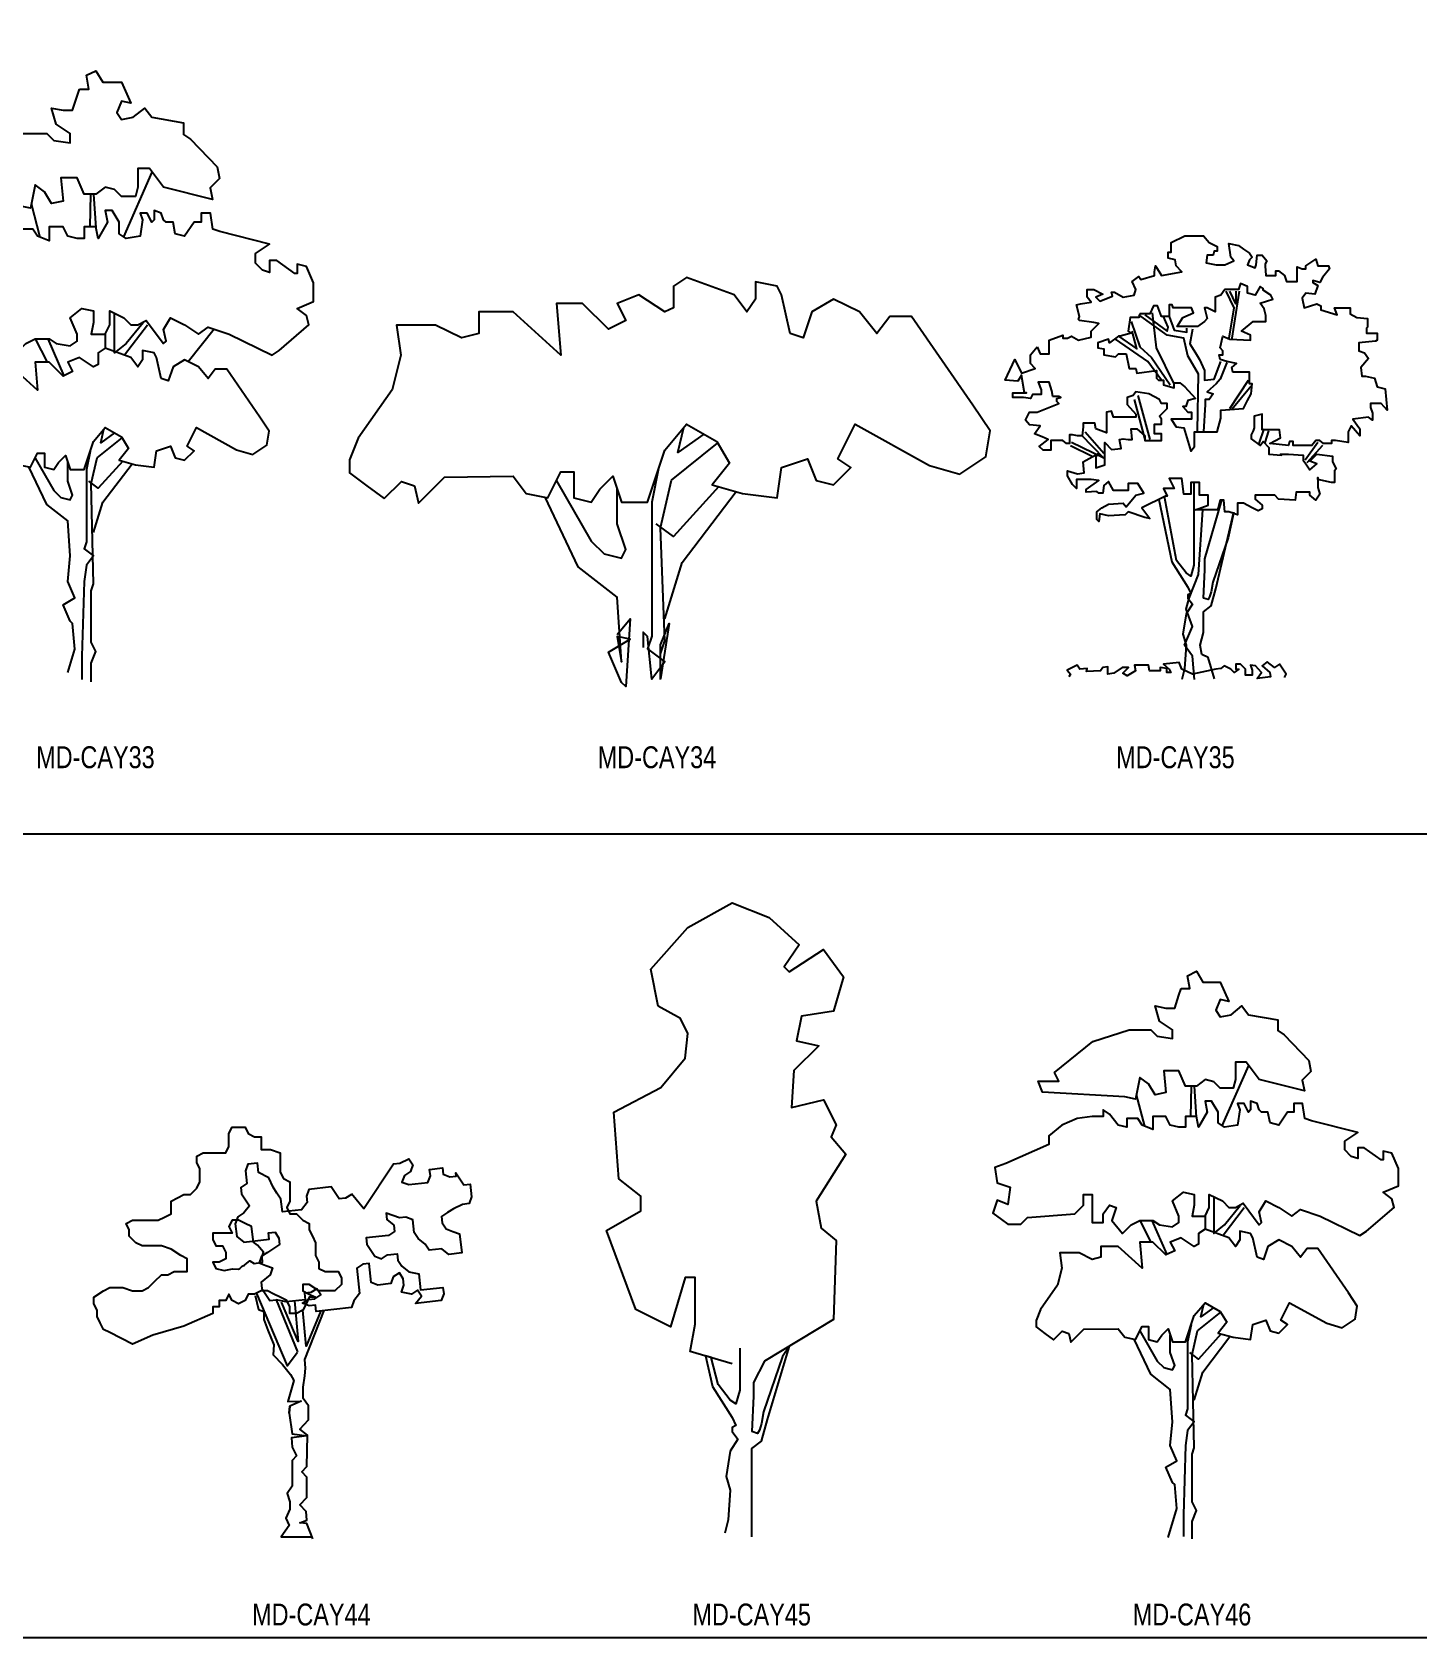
# Model space of a CAD drawing. Header units: millimetres. Extents: x 21129 to 2803301, y -510327 to 166837.
# Drawn here: x 337934 to 363236, y -160163 to -130830 of the extents above; entities that cross this region are included whole.
import ezdxf
from ezdxf.enums import TextEntityAlignment as Align

# ---------------------------------------------------------------- set-up
doc = ezdxf.new("R2010")
doc.units = ezdxf.units.MM
doc.layers.add('....01_TNT_A_DRAWING', color=7, linetype='Continuous')
doc.layers.add('....20_TNT_N_TEXT', color=9, linetype='Continuous')
doc.layers.add('....13_TNT_F_TREE', color=76, linetype='Continuous', transparency=0.5)
doc.styles.add('.TNT_A_TXT_3_NOTE', font='uromans.shx', dxfattribs={"width": 0.8})

# ---------------------------------------------------------------- blocks, each defined once
blk = doc.blocks.new('md-cay44')
for points in [[(75, 2081), (-61, 1758), (-90, 2088), (-149, 2059), (-208, 2059), (-208, 2118), (-237, 2176), (-296, 2206), (-354, 2235), (-413, 2264), (-472, 2264), (-530, 2235), (-589, 2235), (-618, 2176), (-677, 2147), (-736, 2176), (-765, 2235), (-794, 2176), (-853, 2176), (-853, 2118), (-912, 2118), (-912, 2059), (-1176, 1942), (-1460, 1861), (-1645, 1779), (-1851, 1883), (-1910, 1912), (-1939, 1971), (-1968, 2030), (-1968, 2088), (-1998, 2147), (-1998, 2206), (-1910, 2264), (-1851, 2294), (-1733, 2294), (-1645, 2264), (-1557, 2264), (-1499, 2294), (-1440, 2352), (-1381, 2411), (-1323, 2411), (-1264, 2440), (-1147, 2440), (-1147, 2557), (-1205, 2587), (-1293, 2645), (-1381, 2675), (-1557, 2675), (-1616, 2704), (-1675, 2763), (-1675, 2821), (-1704, 2880), (-1645, 2909), (-1411, 2909), (-1352, 2939), (-1293, 2968), (-1293, 3085), (-1235, 3115), (-1176, 3144), (-1117, 3144), (-1059, 3203), (-1029, 3261), (-1029, 3379), (-1059, 3437), (-1059, 3496), (-1000, 3525), (-794, 3525), (-765, 3584), (-765, 3701), (-736, 3760), (-618, 3760), (-589, 3701), (-530, 3672), (-472, 3672), (-472, 3555), (-384, 3555), (-296, 3525), (-296, 3349), (-266, 3291), (-208, 3261), (-208, 3085), (-237, 3027), (-208, 2968), (-149, 2968), (-90, 2909), (-32, 2880), (-32, 2821), (-2, 2763), (27, 2704), (27, 2587), (56, 2528), (56, 2470), (115, 2440), (233, 2440), (262, 2382), (262, 2323), (203, 2264), (56, 2264), (-32, 2323), (-90, 2323), (-90, 2264), (-32, 2235), (27, 2206), (-32, 2206), (-61, 2147), (-90, 2088)], [(355, 3146), (300, 3110), (242, 3104), (206, 3159), (170, 3214), (-34, 3191), (-57, 3129), (-50, 3071), (-102, 3006), (-277, 2986), (-290, 3103), (-326, 3158), (-361, 3213), (-400, 3297), (-494, 3345), (-504, 3432), (-592, 3423), (-614, 3361), (-601, 3244), (-656, 3209), (-650, 3150), (-614, 3095), (-578, 3040), (-630, 2976), (-685, 2940), (-707, 2878), (-694, 2762), (-629, 2710), (-396, 2736), (-403, 2795), (-344, 2801), (-309, 2746), (-302, 2688), (-412, 2616), (-467, 2581), (-490, 2519), (-428, 2497), (-366, 2474), (-389, 2412), (-470, 2344), (-463, 2286), (-427, 2231), (-392, 2176), (-333, 2183)], [(353, 3153), (466, 3017), (737, 3425), (795, 3432), (879, 3471), (915, 3416), (892, 3354), (837, 3319), (815, 3257), (877, 3235), (1051, 3254), (1074, 3316), (1067, 3374), (1184, 3387), (1191, 3329), (1252, 3307), (1311, 3313), (1307, 3342), (1343, 3287), (1379, 3232), (1437, 3239), (1450, 3122), (1428, 3061), (1369, 3054), (1285, 3015), (1230, 2980), (1175, 2944), (1182, 2885), (1218, 2830), (1279, 2808), (1341, 2785), (1361, 2611), (1244, 2597), (1179, 2649), (1062, 2636), (1027, 2691), (962, 2742), (926, 2797), (913, 2914), (851, 2937), (793, 2930), (731, 2953), (670, 2975), (676, 2917), (741, 2865), (748, 2807), (693, 2771), (489, 2748), (495, 2690), (531, 2635), (567, 2580), (628, 2557), (683, 2593), (771, 2603), (777, 2545), (813, 2490), (878, 2438), (969, 2419), (985, 2273), (1189, 2296), (1196, 2238), (1174, 2176), (940, 2150), (992, 2215), (956, 2270), (901, 2234), (810, 2253), (833, 2315), (826, 2373), (791, 2428), (736, 2392), (713, 2331), (596, 2317), (535, 2340), (515, 2515), (457, 2508), (402, 2472), (428, 2239), (376, 2174), (354, 2113), (33, 2077), (27, 2135), (-32, 2128), (-93, 2151), (-38, 2187), (20, 2193), (75, 2229), (39, 2284), (-16, 2248), (-74, 2242), (-68, 2183), (-243, 2163), (-333, 2183), (-140, 1709)], [(-525, 2222), (-495, 2094), (-446, 2075), (-446, 2033), (-446, 2002), (-409, 1904), (-354, 1770), (-360, 1679), (-275, 1593), (-202, 1502), (-171, 1447), (-226, 1253), (-226, 1253), (-104, 1257), (-208, 1211)], [(-513, 2240), (-232, 1581), (-140, 1703)], [(-166, 2172), (-134, 1801), (-284, 2161)], [(0, 0), (-55, 140), (-116, 146), (-55, 171), (-61, 250), (-116, 311), (-55, 378), (-55, 562), (-98, 610), (-55, 659), (-49, 946), (-116, 1001), (-37, 1087), (-37, 1215), (-86, 1282), (-86, 1386), (-73, 1489), (-67, 1557), (-73, 1636), (105, 2085)], [(-214, 1148), (-208, 1211), (-208, 1211), (-208, 1211), (-208, 1211), (-214, 1148), (-189, 958), (-55, 940), (-195, 922), (-189, 836), (-147, 757), (-189, 714), (-189, 623), (-189, 482), (-232, 415), (-208, 336), (-208, 269), (-244, 189), (-214, 122), (-287, 18), (-12, 18)]]:
    blk.add_lwpolyline(points)
blk.add_lwpolyline([(-808, 2451), (-732, 2465), (-676, 2463), (-665, 2470), (-644, 2491), (-622, 2500), (-602, 2516), (-574, 2540), (-535, 2513), (-459, 2527), (-461, 2575), (-448, 2617), (-504, 2682), (-540, 2708), (-560, 2851), (-618, 2880), (-677, 2909), (-736, 2909), (-765, 2851), (-736, 2792), (-912, 2792), (-912, 2733), (-883, 2675), (-824, 2675), (-794, 2616), (-794, 2557), (-853, 2528), (-912, 2528), (-883, 2470)], close=True)
blk = doc.blocks.new('md-cay35')
for points in [[(-2273, 2989), (-2246, 2927), (-2166, 2927), (-2166, 3007), (-2166, 3052), (-2041, 3096), (-2041, 3070), (-1996, 3070), (-1961, 3087), (-1898, 3052), (-1782, 3078), (-1782, 3132), (-1711, 3203), (-1756, 3212), (-1889, 3230), (-1898, 3239), (-1889, 3266), (-1916, 3373), (-1880, 3382), (-1782, 3399), (-1818, 3444), (-1818, 3515), (-1756, 3515), (-1675, 3471), (-1738, 3444), (-1702, 3408), (-1586, 3453), (-1595, 3488), (-1568, 3488), (-1488, 3444), (-1390, 3462), (-1372, 3515), (-1408, 3587), (-1345, 3631), (-1327, 3604), (-1203, 3640), (-1203, 3676), (-1194, 3729), (-1140, 3640), (-953, 3676), (-1006, 3729), (-1015, 3783), (-1078, 3800), (-1078, 3854), (-1051, 3854), (-1051, 3943), (-926, 4005), (-756, 4005), (-703, 3943), (-632, 3907), (-632, 3863), (-658, 3863), (-667, 3827), (-721, 3827), (-730, 3756), (-641, 3738), (-560, 3738), (-480, 3774), (-507, 3809), (-525, 3934), (-435, 3916), (-391, 3881), (-337, 3845), (-310, 3809), (-337, 3783), (-355, 3738), (-284, 3711), (-275, 3738), (-266, 3827), (-221, 3827), (-177, 3774), (-194, 3747), (-194, 3729), (-186, 3640), (-96, 3640), (-96, 3685), (-70, 3685), (-16, 3640), (2, 3587), (100, 3587), (100, 3720), (145, 3702), (180, 3702), (180, 3729), (269, 3792), (287, 3729), (385, 3729), (394, 3702), (332, 3622), (305, 3578), (243, 3595), (243, 3578), (287, 3551), (260, 3471), (180, 3480), (145, 3435), (162, 3346), (278, 3382), (314, 3364), (314, 3328), (466, 3283), (439, 3346), (582, 3346), (582, 3292), (644, 3257), (742, 3248), (742, 3168), (733, 3159), (733, 3114), (831, 3114), (831, 3052), (814, 3043), (662, 3025), (662, 2954), (715, 2936), (751, 2882), (680, 2802), (689, 2722), (724, 2722), (805, 2704), (831, 2624), (903, 2606), (921, 2410), (867, 2472), (769, 2472), (769, 2437), (787, 2383), (787, 2321), (751, 2348), (608, 2330), (671, 2241), (671, 2196), (671, 2178), (591, 2267), (564, 2214), (564, 2169), (564, 2116), (448, 2134), (412, 2134), (412, 2107), (341, 2107), (305, 2134), (269, 2134), (234, 2089), (64, 2089), (64, 2125), (29, 2125), (20, 2089), (-150, 2107), (-52, 2160), (-61, 2232), (-221, 2232), (-221, 2374), (-293, 2357), (-293, 2250), (-302, 2223), (-319, 2187), (-319, 2151), (-239, 2089), (-212, 2125), (-159, 2071), (-159, 2009), (-43, 2000), (-52, 2009), (20, 2009), (153, 2000), (153, 1955), (180, 1920), (216, 1866), (278, 1920), (216, 1946), (278, 2009), (421, 1991), (421, 1938), (457, 1875), (439, 1857), (439, 1750), (412, 1750), (287, 1777), (287, 1795), (287, 1706), (305, 1643), (269, 1590), (216, 1635), (216, 1661), (91, 1661), (82, 1590), (-70, 1599), (-105, 1635), (-284, 1635), (-284, 1599), (-221, 1545), (-221, 1510), (-257, 1492), (-310, 1519), (-391, 1563), (-444, 1563), (-444, 1456), (-525, 1483), (-560, 1483), (-569, 1590), (-605, 1590), (-623, 1519), (-632, 1501), (-828, 1501), (-712, 1545), (-712, 1635), (-792, 1635), (-792, 1652), (-792, 1750), (-872, 1750), (-872, 1643), (-935, 1643), (-953, 1786), (-1069, 1786), (-1024, 1697), (-1078, 1697), (-1122, 1697), (-1087, 1626), (-1104, 1626), (-1318, 1519), (-1247, 1421), (-1292, 1430), (-1443, 1483), (-1470, 1456), (-1622, 1447), (-1702, 1465), (-1711, 1394), (-1729, 1412), (-1729, 1483), (-1684, 1519), (-1622, 1554), (-1488, 1563), (-1461, 1528), (-1372, 1635), (-1301, 1652), (-1354, 1741), (-1443, 1741), (-1443, 1679), (-1470, 1679), (-1577, 1679), (-1622, 1759), (-1666, 1724), (-1675, 1652), (-1711, 1652), (-1729, 1670), (-1827, 1661), (-1827, 1688), (-1711, 1768), (-1782, 1777), (-1916, 1777), (-1916, 1697), (-1952, 1733), (-1996, 1813), (-1996, 1857), (-1907, 1831), (-1845, 1840), (-1854, 1938), (-1711, 2018), (-1738, 1982), (-1738, 1884), (-1657, 1911), (-1657, 1955), (-1657, 2009), (-1657, 2089), (-1657, 2116), (-1595, 2053), (-1506, 2062), (-1524, 2143), (-1488, 2151), (-1443, 2143), (-1408, 2143), (-1417, 2241), (-1363, 2241), (-1292, 2178), (-1292, 2134), (-1140, 2134), (-1140, 2196), (-1203, 2196), (-1203, 2285), (-1140, 2285), (-1140, 2330), (-1158, 2357), (-1087, 2428), (-1087, 2472), (-1140, 2472), (-1158, 2508), (-1256, 2562), (-1372, 2579), (-1399, 2544), (-1452, 2526), (-1452, 2463), (-1372, 2374), (-1372, 2348), (-1577, 2348), (-1595, 2401), (-1640, 2392), (-1640, 2205), (-1738, 2241), (-1747, 2294), (-1854, 2294), (-1854, 2258), (-1863, 2178), (-1907, 2178), (-1952, 2187), (-1979, 2187), (-1979, 2107), (-2005, 2107), (-2041, 2134), (-2148, 2134), (-2148, 2045), (-2219, 2045), (-2255, 2080), (-2175, 2143), (-2228, 2169), (-2300, 2196), (-2246, 2267), (-2344, 2276), (-2380, 2321), (-2344, 2392), (-2273, 2392), (-2077, 2472), (-2095, 2490), (-2095, 2517), (-2059, 2526), (-2077, 2535), (-2130, 2535), (-2139, 2588), (-2166, 2668), (-2264, 2668), (-2237, 2597), (-2237, 2553), (-2318, 2553), (-2335, 2517), (-2398, 2526), (-2496, 2526), (-2496, 2570), (-2371, 2570), (-2389, 2570), (-2416, 2731), (-2451, 2677), (-2567, 2686), (-2478, 2873), (-2416, 2749), (-2291, 2793), (-2335, 2838), (-2335, 2918)], [(-1336, 3292), (-1345, 3257), (-1426, 3257), (-1443, 3132), (-1417, 3114), (-1515, 3087), (-1533, 3087), (-1613, 3025), (-1622, 3061), (-1720, 3025), (-1720, 2980), (-1666, 2972), (-1666, 2918), (-1559, 2900), (-1533, 2927), (-1461, 2927), (-1434, 2793), (-1372, 2793), (-1363, 2749), (-1185, 2775), (-1185, 2704), (-1167, 2686), (-1122, 2686), (-1122, 2642), (-1024, 2615), (-1024, 2660), (-971, 2660), (-926, 2624), (-828, 2517), (-899, 2499), (-917, 2446), (-944, 2446), (-899, 2392), (-864, 2392), (-864, 2330), (-890, 2330), (-1051, 2330), (-1006, 2258), (-935, 2250), (-872, 2036), (-837, 2080), (-837, 2214), (-632, 2214), (-596, 2339), (-596, 2410), (-391, 2428), (-355, 2499), (-319, 2562), (-310, 2651), (-337, 2651), (-337, 2758), (-489, 2758), (-498, 2802), (-453, 2838), (-453, 2838), (-542, 2856), (-605, 2873), (-614, 2918), (-578, 2918), (-578, 2954), (-605, 2980), (-578, 3087), (-516, 3061), (-328, 3052), (-328, 3096), (-409, 3132), (-302, 3221), (-186, 3221), (-186, 3275), (-203, 3337), (-239, 3390), (-123, 3426), (-141, 3462), (-212, 3506), (-212, 3524), (-239, 3542), (-284, 3462), (-355, 3480), (-355, 3542), (-417, 3569), (-435, 3515), (-560, 3515), (-596, 3462), (-649, 3444), (-649, 3310), (-721, 3346), (-748, 3346), (-721, 3248), (-748, 3221), (-810, 3177), (-997, 3177), (-944, 3257), (-846, 3301), (-864, 3346), (-1033, 3346), (-1042, 3373), (-1069, 3373), (-1069, 3266), (-1140, 3266), (-1176, 3364), (-1211, 3364), (-1247, 3292)]]:
    blk.add_lwpolyline(points, close=True)
for points in [[(-551, 3497), (-480, 3346), (-525, 3070)], [(-462, 3497), (-462, 3382), (-516, 3497)], [(-498, 3052), (-426, 3497)], [(-810, 2223), (-801, 2740), (-899, 2909), (-935, 3070), (-1087, 3096), (-1345, 3283)], [(-1292, 3283), (-1087, 3132), (-1078, 3168), (-1122, 3266)], [(-1024, 2651), (-1185, 2980), (-1220, 3301)], [(-1069, 3266), (-1024, 3141), (-908, 3123), (-908, 3159)], [(-1533, 3087), (-1363, 2972), (-1408, 3132)], [(-1417, 3221), (-1336, 2989), (-1229, 2891), (-1060, 2642)], [(-855, 3150), (-881, 3016), (-828, 2936), (-792, 2873), (-748, 2775), (-748, 2713), (-748, 2686), (-658, 2695), (-596, 2856)], [(-1140, 2686), (-1265, 2856), (-1559, 3061)], [(-542, 2847), (-605, 2695), (-641, 2651), (-721, 2579), (-667, 2562), (-703, 2508), (-739, 2508), (-739, 2463), (-756, 2214)], [(-516, 2428), (-346, 2686)], [(-1390, 2508), (-1292, 2143)], [(-1354, 2544), (-1247, 2143)], [(-498, 2419), (-319, 2633)], [(-1836, 2214), (-1666, 2018)], [(-248, 2107), (-203, 2241)], [(-194, 2116), (-159, 2223)], [(-1970, 2089), (-1773, 1991)], [(-1872, 2187), (-1666, 1973), (-1961, 2116)], [(287, 2116), (171, 1955)], [(332, 2089), (189, 1929)], [(-843, 1750), (-843, 996), (-871, 896), (-914, 925), (-1001, 1039), (-1112, 1622)], [(-1164, 1596), (-1044, 1025), (-900, 796), (-871, 738), (-900, 724), (-900, 695), (-857, 638), (-914, 552), (-943, 366), (-914, 265), (-929, 50), (-953, -49)], [(-838, -49), (-857, 165), (-929, 265), (-857, 437), (-914, 595), (-886, 695), (-800, 910), (-763, 1501)], [(-654, -43), (-713, 151), (-771, 179), (-785, 265), (-756, 380), (-756, 570), (-685, 624), (-642, 781), (-479, 1483)], [(-481, 1468), (-531, 1244), (-670, 839), (-685, 753), (-701, 705), (-713, 681), (-756, 695)], [(-755, 695), (-742, 953), (-742, 1054), (-589, 1590)], [(-15, -30), (0, 0), (-61, 91), (-106, 60), (-174, 113), (-220, 76), (-151, 15), (-144, -23), (-265, -38), (-227, 15), (-280, 76), (-326, 83), (-310, 38), (-310, -8), (-371, -8), (-371, 45), (-417, 91), (-462, 91), (-462, 45), (-432, 45), (-477, 15), (-507, 45), (-568, 76), (-598, 53), (-644, 45), (-856, 0), (-954, 45), (-977, 106), (-1121, 91), (-1068, 45), (-1053, 15), (-1090, 15), (-1090, 53), (-1151, 60), (-1151, 30), (-1250, 30), (-1257, 83), (-1386, 83), (-1378, 30), (-1454, -15), (-1492, 8), (-1439, 60), (-1499, 60), (-1575, 8), (-1628, 0), (-1628, 68), (-1674, 60), (-1696, 30), (-1825, 23), (-1817, 53), (-1886, 45), (-1908, 83), (-1999, 38), (-1969, 0), (-1984, -23)]]:
    blk.add_lwpolyline(points)
blk = doc.blocks.new('md-cay34')
blk.add_lwpolyline([(-2207, 1717), (-2049, 1875), (-1930, 1835), (-1891, 1677), (-1654, 1914), (-1027, 1922), (-909, 1764), (-711, 1725), (-593, 1962), (-474, 1962), (-474, 1725), (-316, 1686), (-237, 1804), (-119, 1922), (-40, 1686), (198, 1686), (356, 2159), (553, 2396), (830, 2238), (948, 2041), (790, 1843), (1067, 1764), (1383, 1725), (1422, 2001), (1659, 2080), (1738, 1883), (1897, 1843), (2055, 2001), (1936, 2080), (2094, 2396), (2773, 2020), (3049, 1941), (3286, 2099), (3326, 2336), (3168, 2572), (2608, 3382), (2410, 3382), (2292, 3224), (2134, 3422), (1897, 3540), (1699, 3422), (1620, 3185), (1501, 3224), (1422, 3579), (1383, 3658), (1185, 3698), (1185, 3540), (1106, 3422), (988, 3579), (553, 3737), (435, 3658), (435, 3461), (356, 3422), (119, 3579), (-79, 3500), (0, 3343), (-158, 3264), (-395, 3500), (-632, 3500), (-593, 3027), (-1027, 3422), (-1343, 3422), (-1343, 3224), (-1501, 3185), (-1738, 3303), (-2094, 3303), (-2055, 3027), (-2134, 2711), (-2444, 2269), (-2523, 2072), (-2523, 1954), (-2365, 1835)], close=True)
for points in [[(713, 2305), (476, 2138), (530, 2368)], [(316, 65), (316, 381), (395, 578), (316, 70), (316, 300), (356, 418), (316, 1449), (418, 1885), (838, 2224)], [(300, 1993), (237, 1686), (237, 660), (237, 462), (198, 344), (356, 226), (237, 68), (237, 68), (198, 458), (158, 499), (158, 357)], [(-633, 1881), (-316, 1330), (-198, 1212), (-40, 1173), (0, 1252), (-79, 1488), (-79, 1804)], [(849, 1827), (435, 1370), (277, 1488)], [(356, 620), (514, 1133), (1007, 1781)], [(-79, 475), (40, 618), (0, 0), (-40, 39), (-158, 316), (40, 434), (-79, 458), (-40, 226), (-79, 818), (-435, 1094), (-736, 1730)]]:
    blk.add_lwpolyline(points)
blk = doc.blocks.new('md-cay33')
blk.add_lwpolyline([(-107, 5412), (-21, 5412), (-43, 5540), (43, 5582), (107, 5476), (277, 5476), (363, 5284), (277, 5305), (235, 5199), (277, 5135), (384, 5156), (491, 5241), (555, 5156), (843, 5106), (843, 5000), (907, 4957), (1149, 4704), (1170, 4598), (1085, 4513), (1106, 4406), (661, 4517), (533, 4687), (427, 4687), (427, 4517), (405, 4432), (277, 4432), (213, 4496), (128, 4517), (43, 4453), (-64, 4453), (-128, 4602), (-277, 4602), (-256, 4389), (-363, 4368), (-427, 4474), (-512, 4538), (-555, 4325), (-661, 4346), (-1470, 4394), (-1512, 4500), (-1406, 4500), (-1309, 4501), (-1352, 4586), (-975, 4893), (-619, 5007), (-405, 5007), (-341, 4943), (-192, 4922), (-192, 5007), (-320, 5092), (-363, 5241), (-256, 5220), (-171, 5220), (-128, 5348)], close=True)
for points in [[(297, 4063), (558, 4655)], [(-7, 4453), (-14, 4155)], [(44, 4147), (23, 4453)], [(128, 3175), (171, 3260), (171, 3388), (299, 3324), (363, 3260), (427, 3260), (502, 3300), (661, 3089), (683, 3111), (661, 3217), (725, 3324), (853, 3260), (981, 3175), (1067, 3239), (1259, 3175), (1651, 2983), (1715, 3026), (1987, 3260), (1966, 3345), (1881, 3409), (2030, 3473), (2030, 3643), (1966, 3792), (1881, 3814), (1881, 3729), (1859, 3729), (1694, 3847), (1629, 3847), (1629, 3740), (1565, 3761), (1501, 3825), (1501, 3911), (1629, 3996), (1173, 4112), (1109, 4133), (1088, 4282), (1003, 4282), (1003, 4197), (939, 4197), (853, 4069), (768, 4091), (747, 4197), (683, 4197), (661, 4219), (640, 4282), (576, 4304), (576, 4219), (555, 4197), (512, 4282), (448, 4282), (469, 4219), (448, 4069), (320, 4048), (256, 4091), (256, 4197), (192, 4304), (128, 4304), (149, 4197), (64, 4048), (43, 4155), (-64, 4155), (-64, 4048), (-128, 4048), (-213, 4069), (-256, 4155), (-384, 4155), (-384, 4027), (-491, 4069), (-533, 4133), (-640, 4133), (-640, 4048), (-725, 4069), (-811, 4176), (-875, 4219), (-875, 4155), (-981, 4155), (-1131, 4133), (-1280, 4069), (-1408, 3963), (-1408, 3878), (-1831, 3693), (-1938, 3651), (-1917, 3501), (-1789, 3459), (-1810, 3288), (-1917, 3331), (-1959, 3203), (-1874, 3139), (-1810, 3097), (-1682, 3097), (-1618, 3161), (-1152, 3196), (-1067, 3281), (-1067, 3388), (-981, 3388), (-981, 3239), (-981, 3111), (-875, 3111), (-875, 3196), (-811, 3281), (-747, 3260), (-789, 3132), (-683, 3004), (-597, 3089), (-512, 3132), (-384, 3132), (-320, 3089), (-192, 3068), (-128, 3111), (-128, 3175), (-192, 3324), (-85, 3409), (21, 3388), (21, 3281), (0, 3175), (128, 3175), (128, 3047), (64, 3004), (64, 2898), (21, 2876), (-107, 2962), (-213, 2919), (-171, 2834), (-256, 2791), (-384, 2919), (-512, 2919), (-491, 2663), (-725, 2876), (-896, 2876), (-896, 2770), (-981, 2748), (-1109, 2812), (-1301, 2812), (-1280, 2663), (-1323, 2493), (-1490, 2254), (-1533, 2148), (-1533, 2084), (-1448, 2020), (-1362, 1956), (-1277, 2041), (-1213, 2020), (-1192, 1934), (-1064, 2062), (-725, 2067), (-661, 1981), (-555, 1960), (-491, 2088), (-427, 2088), (-427, 1960), (-341, 1939), (-299, 2003), (-235, 2067), (-192, 1939), (-64, 1939), (21, 2195), (128, 2322), (277, 2237), (341, 2131), (256, 2024), (405, 1981), (576, 1960), (597, 2109), (725, 2152), (768, 2045), (853, 2024), (939, 2109), (875, 2152), (960, 2322), (1327, 2119), (1476, 2077), (1604, 2162), (1625, 2290), (1540, 2418), (1237, 2855), (1131, 2855), (1067, 2770), (981, 2876), (853, 2940), (747, 2876), (704, 2748), (640, 2770), (597, 2962), (576, 3004), (469, 3025), (469, 2940), (427, 2876), (363, 2962), (128, 3047)], [(-465, 4059), (-546, 4367)], [(-769, 2876), (-1067, 3350)], [(474, 3279), (320, 3089), (213, 3004), (213, 3366)], [(513, 3257), (305, 2983)], [(-785, 2876), (-753, 3089)], [(-400, 2919), (-510, 3132)], [(-395, 3132), (-249, 2794)], [(1122, 3220), (886, 2924)], [(0, 0), (0, 170), (43, 277), (0, 362), (0, 831), (21, 895), (0, 1811), (55, 2046), (282, 2230)], [(214, 2273), (87, 2183), (116, 2308)], [(-9, 2105), (-43, 1939), (-43, 1385), (-43, 1278), (-64, 1214), (21, 1151), (-43, 1065), (-43, 1065), (-64, 916), (-85, 234), (-85, 21)], [(-213, 85), (-149, 298), (-171, 533), (-192, 554), (-256, 703), (-149, 767), (-213, 916), (-192, 1151), (-213, 1470), (-405, 1619), (-568, 1963)], [(-513, 2044), (-341, 1747), (-277, 1683), (-192, 1662), (-171, 1704), (-213, 1832), (-213, 2003)], [(288, 2015), (64, 1768), (-21, 1832)], [(21, 1364), (107, 1641), (373, 1991)]]:
    blk.add_lwpolyline(points)
blk = doc.blocks.new('md-cay46')
blk.add_lwpolyline([(-99, 5025), (-20, 5025), (-40, 5143), (40, 5183), (99, 5084), (258, 5084), (337, 4906), (258, 4926), (218, 4827), (258, 4768), (357, 4787), (456, 4867), (515, 4787), (783, 4741), (783, 4642), (842, 4603), (1066, 4368), (1086, 4269), (1007, 4190), (1027, 4091), (614, 4194), (495, 4352), (396, 4352), (396, 4194), (376, 4115), (258, 4115), (198, 4174), (119, 4194), (40, 4135), (-59, 4135), (-119, 4273), (-258, 4273), (-238, 4075), (-337, 4055), (-396, 4154), (-475, 4214), (-515, 4016), (-614, 4036), (-1365, 4080), (-1404, 4179), (-1305, 4179), (-1215, 4179), (-1255, 4258), (-906, 4543), (-574, 4649), (-376, 4649), (-317, 4590), (-178, 4570), (-178, 4649), (-297, 4728), (-337, 4867), (-238, 4847), (-158, 4847), (-119, 4965)], close=True)
for points in [[(276, 3773), (518, 4322)], [(-7, 4135), (-13, 3858)], [(41, 3851), (22, 4135)], [(119, 2948), (158, 3027), (158, 3145), (277, 3086), (337, 3027), (396, 3027), (466, 3064), (614, 2868), (634, 2888), (614, 2987), (674, 3086), (792, 3027), (911, 2948), (991, 3007), (1169, 2948), (1533, 2770), (1593, 2810), (1845, 3027), (1825, 3106), (1746, 3165), (1885, 3225), (1885, 3383), (1825, 3521), (1746, 3541), (1746, 3462), (1726, 3462), (1572, 3572), (1513, 3572), (1513, 3473), (1454, 3493), (1394, 3552), (1394, 3631), (1513, 3710), (1090, 3818), (1030, 3838), (1010, 3976), (931, 3976), (931, 3897), (872, 3897), (792, 3778), (713, 3798), (693, 3897), (634, 3897), (614, 3917), (594, 3976), (535, 3996), (535, 3917), (515, 3897), (475, 3976), (416, 3976), (436, 3917), (416, 3778), (297, 3759), (238, 3798), (238, 3897), (178, 3996), (119, 3996), (139, 3897), (59, 3759), (40, 3858), (-59, 3858), (-59, 3759), (-119, 3759), (-198, 3778), (-238, 3858), (-357, 3858), (-357, 3739), (-456, 3778), (-495, 3838), (-594, 3838), (-594, 3759), (-674, 3778), (-753, 3877), (-812, 3917), (-812, 3858), (-911, 3858), (-1050, 3838), (-1189, 3778), (-1307, 3680), (-1307, 3600), (-1700, 3429), (-1799, 3390), (-1780, 3251), (-1661, 3212), (-1681, 3053), (-1780, 3093), (-1819, 2974), (-1740, 2915), (-1681, 2875), (-1562, 2875), (-1502, 2935), (-1070, 2967), (-991, 3047), (-991, 3145), (-911, 3145), (-911, 3007), (-911, 2888), (-812, 2888), (-812, 2967), (-753, 3047), (-693, 3027), (-733, 2908), (-634, 2789), (-555, 2868), (-475, 2908), (-357, 2908), (-297, 2868), (-178, 2849), (-119, 2888), (-119, 2948), (-178, 3086), (-79, 3165), (20, 3145), (20, 3047), (0, 2948), (119, 2948), (119, 2829), (59, 2789), (59, 2690), (20, 2671), (-99, 2750), (-198, 2710), (-158, 2631), (-238, 2592), (-357, 2710), (-475, 2710), (-456, 2473), (-674, 2671), (-832, 2671), (-832, 2572), (-911, 2552), (-1030, 2611), (-1208, 2611), (-1189, 2473), (-1228, 2315), (-1384, 2093), (-1424, 1994), (-1424, 1935), (-1344, 1875), (-1265, 1816), (-1186, 1895), (-1126, 1875), (-1107, 1796), (-988, 1915), (-674, 1919), (-614, 1840), (-515, 1820), (-456, 1939), (-396, 1939), (-396, 1820), (-317, 1800), (-277, 1860), (-218, 1919), (-178, 1800), (-59, 1800), (20, 2038), (119, 2156), (258, 2077), (317, 1978), (238, 1879), (376, 1840), (535, 1820), (555, 1958), (674, 1998), (713, 1899), (792, 1879), (872, 1958), (812, 1998), (891, 2156), (1232, 1968), (1370, 1928), (1489, 2007), (1509, 2126), (1430, 2245), (1149, 2651), (1050, 2651), (991, 2572), (911, 2671), (792, 2730), (693, 2671), (654, 2552), (594, 2572), (555, 2750), (535, 2789), (436, 2809), (436, 2730), (396, 2671), (337, 2750), (119, 2829)], [(-432, 3769), (-507, 4055)], [(198, 3126), (198, 2789), (297, 2868), (440, 3044)], [(477, 3024), (283, 2769)], [(-372, 2710), (-473, 2908)], [(-367, 2908), (-231, 2595)], [(0, 0), (0, 158), (40, 257), (0, 336), (0, 772), (20, 831), (0, 1682), (51, 1900), (262, 2070)], [(199, 2111), (80, 2027), (107, 2143)], [(-8, 1955), (-40, 1800), (-40, 1286), (-40, 1187), (-59, 1128), (20, 1068), (-40, 989), (-40, 989), (-59, 851), (-79, 218), (-79, 20)], [(-218, 12), (-139, 277), (-158, 495), (-178, 514), (-238, 653), (-139, 712), (-198, 851), (-178, 1068), (-198, 1365), (-376, 1503), (-528, 1823)], [(-476, 1898), (-317, 1622), (-258, 1563), (-178, 1543), (-158, 1583), (-198, 1701), (-198, 1860)], [(267, 1871), (59, 1642), (-20, 1701)], [(20, 1266), (99, 1523), (346, 1848)]]:
    blk.add_lwpolyline(points)
blk = doc.blocks.new('md-cay45')
for points in [[(-177, 1580), (-561, 1693), (-515, 1941), (-515, 2368), (-606, 2368), (-741, 1918), (-1057, 2076), (-1327, 2796), (-1012, 2976), (-1012, 3111), (-1214, 3269), (-1260, 3877), (-831, 4102), (-606, 4372), (-583, 4597), (-651, 4733), (-854, 4845), (-921, 5183), (-583, 5566), (-177, 5791), (161, 5656), (432, 5408), (296, 5205), (341, 5160), (657, 5363), (837, 5115), (747, 4800), (454, 4755), (409, 4530), (612, 4485), (386, 4260), (364, 3922), (657, 3990), (770, 3764), (725, 3652), (860, 3494), (589, 3066), (635, 2819), (770, 2706), (747, 1986), (116, 1603), (18, 1410), (18, 1285), (2, 962)], [(-108, 1722), (-108, 1339), (-144, 1213), (-197, 1249), (-305, 1392), (-369, 1637), (-423, 1652), (-359, 1374), (-179, 1088), (-144, 1016), (-179, 998), (-179, 962), (-126, 891), (-197, 783), (-233, 550), (-197, 425), (-215, 156), (-246, 32)], [(0, 0), (0, 806), (90, 873), (144, 1070), (345, 1742), (282, 1648), (108, 1142), (90, 1034), (70, 975), (54, 944), (0, 962)]]:
    blk.add_lwpolyline(points)
blk = doc.blocks.new('.TNT_KHUNG LAYOUT_2')
at = {"color": 14}
blk.add_lwpolyline([(15, 312), (435, 312), (435, 15), (15, 15)], close=True, dxfattribs=at)

msp = doc.modelspace()

# ---------------------------------------------------------------- linework, layer by layer
at = {"layer": '....13_TNT_F_TREE'}
msp.add_line((314892.4, -145475.9), (395292.4, -145475.9), dxfattribs=at)

# ---------------------------------------------------------------- block references
at = {"layer": '....01_TNT_A_DRAWING', "xscale": 200, "yscale": 200, "zscale": 200}
msp.add_blockref('.TNT_KHUNG LAYOUT_2', (308892.4, -163162.9), dxfattribs=at)
at = {"layer": '....13_TNT_F_TREE', "xscale": 2, "yscale": 2, "zscale": 2}
for name, p in [('md-cay33', (339012.4, -142698.5)), ('md-cay35', (360833.5, -142558.8)), ('md-cay34', (348773.5, -142786.4)), ('md-cay45', (351072.4, -158315.9)), ('md-cay46', (359112.4, -158352.6)), ('md-cay44', (343056.8, -158352.6))]:
    msp.add_blockref(name, p, dxfattribs=at)

# ---------------------------------------------------------------- texts
at = {"layer": '....20_TNT_N_TEXT', "style": '.TNT_A_TXT_3_NOTE', "width": 0.8}
for s, p in [('MD-CAY33', (339089.7, -144275.9)), ('MD-CAY34', (349342.6, -144275.9)), ('MD-CAY35', (358809.5, -144275.9)), ('MD-CAY44', (343032.4, -159935.9)), ('MD-CAY45', (351072.4, -159935.9)), ('MD-CAY46', (359112.4, -159935.9))]:
    msp.add_text(s, height=400, dxfattribs=at).set_placement(p, align=Align.CENTER)

doc.saveas('drawing.dxf')
